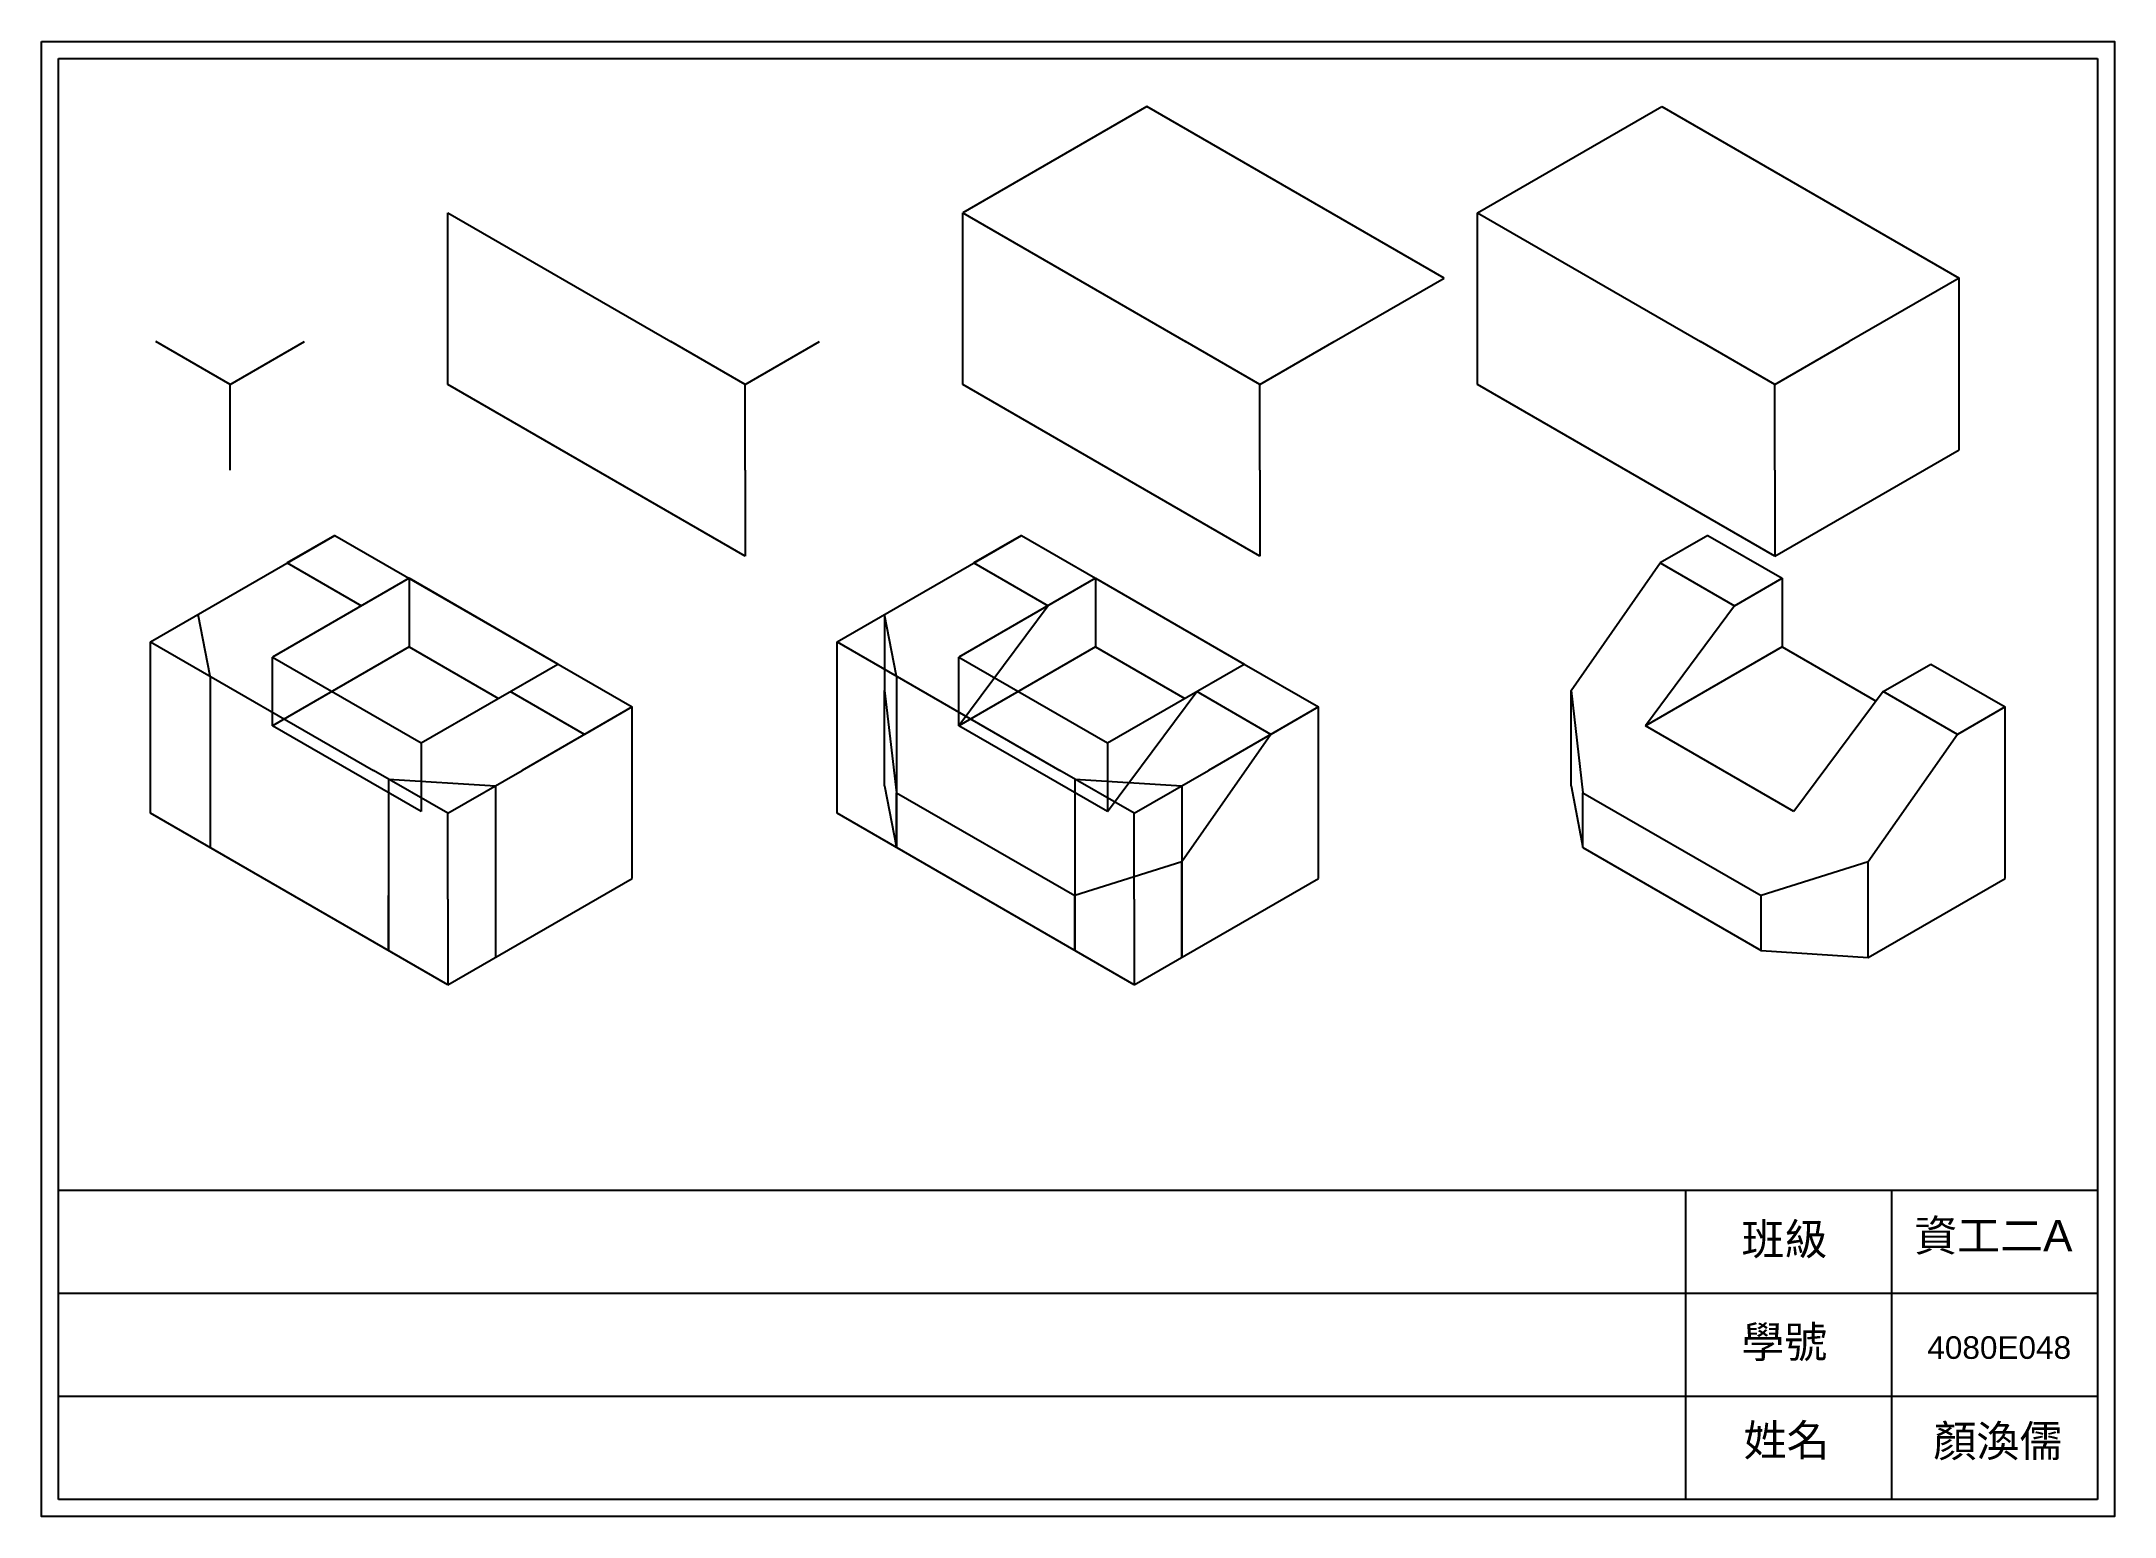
# Model space of a CAD drawing. Header units: millimetres. Extents: x 2395 to 2999, y 1675 to 2105.
import ezdxf

# ---------------------------------------------------------------- set-up
doc = ezdxf.new("R2010")
doc.units = ezdxf.units.MM
doc.styles.get("Standard").update_dxf_attribs({"font": 'arial.ttf'})

msp = doc.modelspace()

# ---------------------------------------------------------------- linework, layer by layer
for p, q in [((2400, 2100), (2994, 2100)), ((2400, 1680), (2400, 2100)), ((2994, 2100), (2994, 1680)), ((2717.09, 2086), (2663.4, 2055)), ((2803.69, 2036), (2717.09, 2086)), ((2813.4, 2055), (2867.09, 2086)), ((2867.09, 2086), (2953.69, 2036)), ((2663.4, 2005), (2663.4, 2055)), ((2663.4, 2055), (2728.35, 2017.5)), ((2813.4, 2005), (2813.4, 2055)), ((2813.4, 2055), (2878.35, 2017.5)), ((2771.65, 2017.5), (2803.69, 2036)), ((2953.69, 2036), (2921.65, 2017.5)), ((2953.69, 1986), (2953.69, 2036)), ((2750, 1955), (2663.4, 2005)), ((2900, 1955), (2813.4, 2005)), ((2900, 1955), (2953.69, 1986)), ((2750, 1980), (2750, 1955)), ((2900, 1980), (2900, 1955)), ((2426.79, 1930), (2480.49, 1961)), ((2480.49, 1961), (2466.63, 1953)), ((2480.49, 1961), (2567.09, 1911)), ((2626.79, 1930), (2680.49, 1961)), ((2680.49, 1961), (2666.63, 1953)), ((2680.49, 1961), (2702.14, 1948.5)), ((2880.49, 1961), (2866.63, 1953)), ((2880.49, 1961), (2902.14, 1948.5)), ((2466.63, 1953), (2488.28, 1940.5)), ((2666.63, 1953), (2688.28, 1940.5)), ((2840.65, 1915.83), (2866.63, 1953)), ((2866.63, 1953), (2888.28, 1940.5)), ((2502.14, 1948.5), (2462.3, 1925.5)), ((2545.44, 1923.5), (2502.14, 1948.5)), ((2502.14, 1948.5), (2502.14, 1928.5)), ((2702.14, 1948.5), (2662.3, 1925.5)), ((2702.14, 1948.5), (2702.14, 1928.5)), ((2702.14, 1948.5), (2745.44, 1923.5)), ((2888.28, 1940.5), (2902.14, 1948.5)), ((2902.14, 1948.5), (2902.14, 1928.5)), ((2688.28, 1940.5), (2662.3, 1905.5)), ((2888.28, 1940.5), (2862.3, 1905.5)), ((2444.12, 1920), (2440.65, 1938)), ((2644.12, 1920), (2640.65, 1938)), ((2640.65, 1938), (2640.65, 1915.83)), ((2426.79, 1880), (2426.79, 1930)), ((2426.79, 1930), (2491.75, 1892.5)), ((2502.14, 1928.5), (2462.3, 1905.5)), ((2502.14, 1928.5), (2528.12, 1913.5)), ((2626.79, 1880), (2626.79, 1930)), ((2626.79, 1930), (2691.75, 1892.5)), ((2702.14, 1928.5), (2662.3, 1905.5)), ((2702.14, 1928.5), (2728.12, 1913.5)), ((2902.14, 1928.5), (2862.3, 1905.5)), ((2902.14, 1928.5), (2929.51, 1912.7)), ((2462.3, 1925.5), (2505.6, 1900.5)), ((2462.3, 1905.5), (2462.3, 1925.5)), ((2505.6, 1900.5), (2545.44, 1923.5)), ((2662.3, 1925.5), (2705.6, 1900.5)), ((2662.3, 1905.5), (2662.3, 1925.5)), ((2705.6, 1900.5), (2745.44, 1923.5)), ((2745.44, 1923.5), (2767.09, 1911)), ((2931.58, 1915.5), (2945.44, 1923.5)), ((2945.44, 1923.5), (2967.09, 1911)), ((2444.12, 1920), (2444.12, 1870)), ((2553.23, 1903), (2531.58, 1915.5)), ((2640.65, 1888), (2640.65, 1915.83)), ((2640.65, 1915.83), (2644.12, 1886)), ((2644.12, 1920), (2644.12, 1870)), ((2705.6, 1880.5), (2731.58, 1915.5)), ((2753.23, 1903), (2731.58, 1915.5)), ((2840.65, 1888), (2840.65, 1915.83)), ((2840.65, 1915.83), (2844.12, 1886)), ((2931.58, 1915.5), (2905.6, 1880.5)), ((2953.23, 1903), (2931.58, 1915.5)), ((2567.09, 1911), (2535.05, 1892.5)), ((2567.09, 1911), (2553.23, 1903)), ((2567.09, 1861), (2567.09, 1911)), ((2767.09, 1911), (2735.05, 1892.5)), ((2767.09, 1911), (2753.23, 1903)), ((2767.09, 1861), (2767.09, 1911)), ((2967.09, 1911), (2953.23, 1903)), ((2967.09, 1861), (2967.09, 1911)), ((2505.6, 1880.5), (2462.3, 1905.5)), ((2705.6, 1880.5), (2662.3, 1905.5)), ((2753.23, 1903), (2727.25, 1865.83)), ((2905.6, 1880.5), (2862.3, 1905.5)), ((2953.23, 1903), (2927.25, 1865.83)), ((2505.6, 1900.5), (2505.6, 1880.5)), ((2705.6, 1900.5), (2705.6, 1880.5)), ((2496.08, 1890), (2527.25, 1888)), ((2496.08, 1890), (2496.08, 1840)), ((2527.25, 1888), (2527.25, 1838)), ((2640.65, 1888), (2644.12, 1870)), ((2644.12, 1870), (2644.12, 1886)), ((2644.12, 1886), (2696.08, 1856)), ((2644.12, 1870), (2644.12, 1886)), ((2696.08, 1890), (2727.25, 1888)), ((2696.08, 1890), (2696.08, 1840)), ((2727.25, 1888), (2727.25, 1838)), ((2840.65, 1888), (2844.12, 1870)), ((2844.12, 1870), (2844.12, 1886)), ((2844.12, 1886), (2896.08, 1856)), ((2513.4, 1830), (2426.79, 1880)), ((2713.4, 1830), (2626.79, 1880)), ((2844.12, 1870), (2896.08, 1840)), ((2513.4, 1830), (2567.09, 1861)), ((2727.25, 1865.83), (2696.08, 1856)), ((2713.4, 1830), (2767.09, 1861)), ((2727.25, 1838), (2727.25, 1865.83)), ((2927.25, 1865.83), (2896.08, 1856)), ((2927.25, 1838), (2927.25, 1865.83)), ((2927.25, 1838), (2967.09, 1861)), ((2496.08, 1840), (2496.08, 1856)), ((2513.4, 1855), (2513.4, 1830)), ((2696.08, 1840), (2696.08, 1856)), ((2713.4, 1855), (2713.4, 1830)), ((2896.08, 1840), (2896.08, 1856)), ((2896.08, 1840), (2927.25, 1838)), ((2994, 1770), (2400, 1770)), ((2874, 1770), (2874, 1680)), ((2934, 1770), (2934, 1680)), ((2994, 1740), (2400, 1740)), ((2994, 1710), (2400, 1710)), ((2994, 1680), (2400, 1680))]:
    msp.add_line(p, q)
at = {"color": 0}
for p, q in [((2513.4, 2005), (2513.4, 2055)), ((2513.4, 2055), (2578.35, 2017.5)), ((2600, 1955), (2513.4, 2005)), ((2600, 1980), (2600, 1955))]:
    msp.add_line(p, q, dxfattribs=at)
at = {"color": 5}
for p, q in [((2450, 2005), (2428.35, 2017.5)), ((2450, 2005), (2471.65, 2017.5)), ((2600, 2005), (2578.35, 2017.5)), ((2600, 2005), (2621.65, 2017.5)), ((2750, 2005), (2728.35, 2017.5)), ((2750, 2005), (2771.65, 2017.5)), ((2900, 2005), (2878.35, 2017.5)), ((2900, 2005), (2921.65, 2017.5)), ((2450, 1980), (2450, 2005)), ((2600, 1980), (2600, 2005)), ((2750, 1980), (2750, 2005)), ((2900, 1980), (2900, 2005)), ((2513.4, 1880), (2491.75, 1892.5)), ((2513.4, 1880), (2535.05, 1892.5)), ((2713.4, 1880), (2691.75, 1892.5)), ((2713.4, 1880), (2735.05, 1892.5)), ((2513.4, 1855), (2513.4, 1880)), ((2713.4, 1855), (2713.4, 1880))]:
    msp.add_line(p, q, dxfattribs=at)
msp.add_lwpolyline([(2395, 2105), (2999, 2105), (2999, 1675), (2395, 1675)], close=True)

# ---------------------------------------------------------------- texts
for s, height, p in [('班級', 9.178, (2890.28, 1751.25)), ('資工二A', 9.178, (2940.64, 1752.31)), ('學號', 9.178, (2890.28, 1721.28)), ('4080E048', 6.578, (2944.45, 1720.97)), ('姓名', 9.178, (2890.94, 1692.65)), ('顏渙儒', 9.178, (2946.23, 1692.44))]:
    msp.add_text(s, height=height).set_placement(p)

doc.saveas('drawing.dxf')
